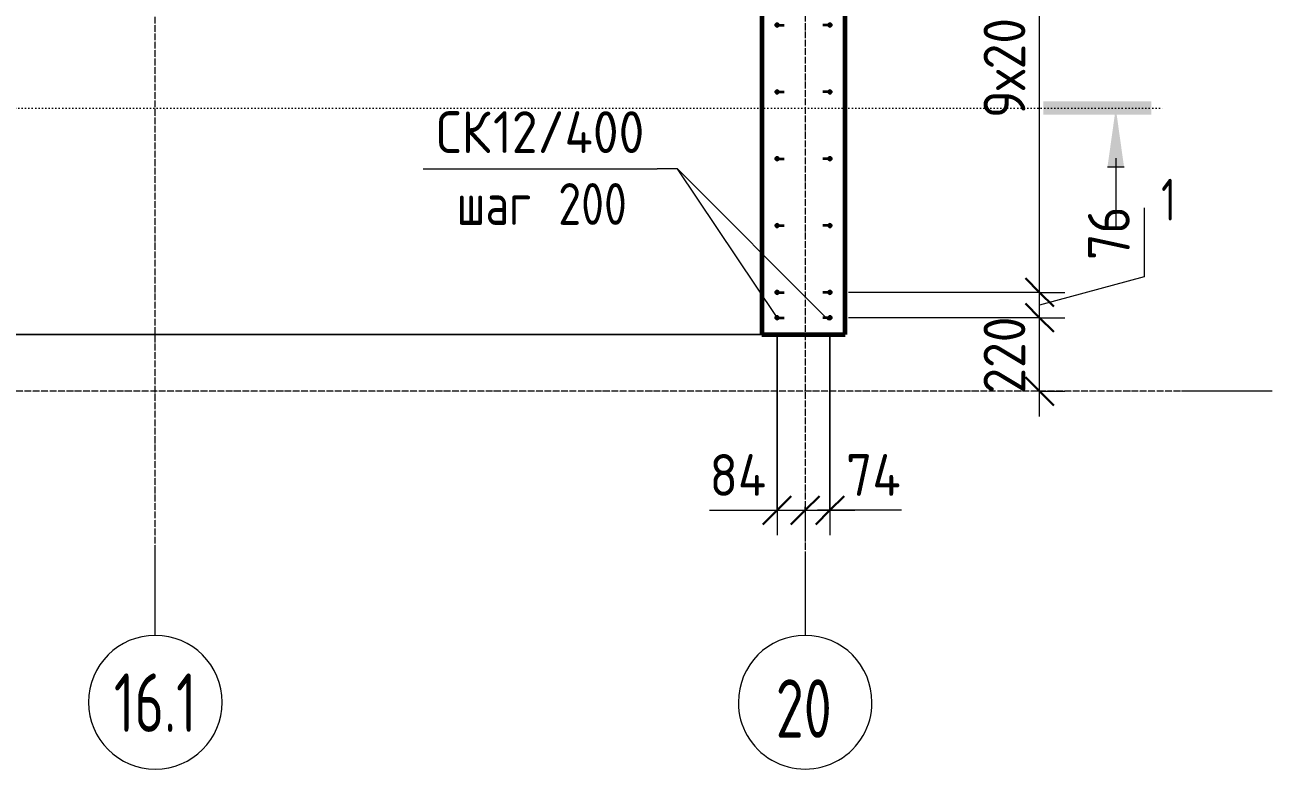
# Model space of a CAD drawing. Header units: millimetres. Extents: x 56549 to 83419, y -3049 to 32998.
# Drawn here: x 59610 to 63342, y 26341 to 28576 of the extents above; entities that cross this region are included whole.
import ezdxf

# ---------------------------------------------------------------- set-up
doc = ezdxf.new("R2010")
doc.units = ezdxf.units.MM
doc.linetypes.add('02 Штрихпунктирная _20 мм_', pattern=[25, 20, -2.5, 0, -2.5])
doc.linetypes.add('04 Пунктир 10мм', pattern=[10, 0, -10])
for name, color, linetype, lineweight in [('AA_Dim', 7, 'Continuous', 9), ('AA_Dim-50', 7, 'Continuous', 9), ('AA_Linii', 7, 'Continuous', 9), ('AA_Razrez', 7, 'Continuous', 9), ('AA_Vinoska', 7, 'Continuous', 9), ('AF_Stena_Опалубка', 253, 'Continuous', 20), ('KR_Armatura', 7, 'Continuous', 20), ('KR_Armatura_Tonkie', 7, 'Continuous', 20), ('KR_Fundament', 7, 'Continuous', 20), ('Оси', 7, 'Continuous', 9)]:
    doc.layers.add(name, color=color, linetype=linetype, lineweight=lineweight)
doc.styles.add('ISOCPEUR', font='isocpeur.TTF', dxfattribs={"width": 0.7, "height": 175})
doc.styles.add('ISOCPEUR_1', font='isocpeur.TTF', dxfattribs={"width": 0.7, "height": 125})
doc.styles.add('ISOCPEUR_2', font='isocpeur.TTF', dxfattribs={"width": 0.9, "height": 125})
doc.styles.add('ISOCPEUR_3', font='isocpeur.TTF', dxfattribs={"width": 0.8, "height": 125})
doc.dimstyles.new('00_Точн_3_знака__прозр__1', dxfattribs={"dimscale": 304.8, "dimtxt": 125.344371, "dimasz": 0.278871, "dimexe": 0.246063, "dimexo": 0.164042, "dimgap": 0.016404, "dimtad": 1, "dimdec": 3, "dimrnd": 0.001, "dimdsep": 46, "dimtxsty": 'ISOCPEUR_2', "dimblk1": 'OBLIQUE', "dimblk2": 'OBLIQUE', "dimsah": 1, "dimcen": 0.09, "dimdle": 0.246063, "dimazin": 0, "dimtfac": 1, "dimtdec": 4, "dimtix": 1, "dimtmove": 1, "dimatfit": 3, "dimfxl": 1, "dimtvp": 1, "dimtolj": 1, "dimtzin": 0, "dimlwd": 18, "dimlwe": 18, "dimarcsym": 2})
doc.dimstyles.new('05_Округл_1мм__прозр_', dxfattribs={"dimscale": 304.8, "dimtxt": 125.344371, "dimasz": 0.278871, "dimexe": 0.246063, "dimexo": 0.164042, "dimgap": 0.016404, "dimtad": 1, "dimdec": 0, "dimdsep": 46, "dimtxsty": 'ISOCPEUR_2', "dimblk1": 'OBLIQUE', "dimblk2": 'OBLIQUE', "dimsah": 1, "dimcen": 0.09, "dimdle": 0.246063, "dimazin": 0, "dimtfac": 1, "dimtdec": 4, "dimtix": 1, "dimtmove": 0, "dimatfit": 3, "dimfxl": 1, "dimtvp": 1, "dimtolj": 1, "dimtzin": 0, "dimlwd": 18, "dimlwe": 18, "dimarcsym": 2})
doc.dimstyles.new('05_Округл_1мм__прозр__1', dxfattribs={"dimscale": 304.8, "dimtxt": 125.344371, "dimasz": 0.278871, "dimexe": 0.246063, "dimexo": 0.164042, "dimgap": 0.016404, "dimtad": 1, "dimdec": 0, "dimdsep": 46, "dimtxsty": 'ISOCPEUR_2', "dimblk1": 'OBLIQUE', "dimblk2": 'OBLIQUE', "dimsah": 1, "dimcen": 0.09, "dimdle": 0.246063, "dimazin": 0, "dimtfac": 1, "dimtdec": 4, "dimtix": 1, "dimtmove": 1, "dimatfit": 3, "dimfxl": 1, "dimtvp": 1, "dimtolj": 1, "dimtzin": 0, "dimlwd": 18, "dimlwe": 18, "dimarcsym": 2})

# ---------------------------------------------------------------- blocks, each defined once
blk = doc.blocks.new('351_Ряд стержней П переменный шаг _НесАрм_РабПлоск_ - Тип 1-3766031-Схема расположения выпусков фундаментной плиты на отм_-0_450 входной группы в осях 18-20_Н-А_1')
at = {"layer": 'KR_Armatura_Tonkie'}
for points in [[(-6, 932), (-3, 932.8), (-1.6, 934), (-0.2, 936.4), (0, 938), (-1.6, 942), (-1.8, 942.2), (-4.4, 943.8), (-7.6, 943.8), (-10.2, 942.2), (-11.8, 939.6), (-12, 938), (-11.2, 935), (-9, 932.8)], [(152, 932), (153.6, 932.2), (156.2, 933.8), (157.8, 936.4), (157.8, 939.6), (156.2, 942.2), (153.6, 943.8), (150.4, 943.8), (149, 943.2), (146.8, 941), (146.2, 939.6), (146.2, 936.4), (146.8, 935), (149, 932.8), (150.4, 932.2)], [(-6, 732), (-3, 732.8), (-1.6, 734), (-0.2, 736.4), (0, 738), (-1.6, 742), (-1.8, 742.2), (-4.4, 743.8), (-7.6, 743.8), (-10.2, 742.2), (-11.8, 739.6), (-12, 738), (-11.2, 735), (-9, 732.8)], [(152, 732), (153.6, 732.2), (156.2, 733.8), (157.8, 736.4), (157.8, 739.6), (156.2, 742.2), (153.6, 743.8), (150.4, 743.8), (149, 743.2), (146.8, 741), (146.2, 739.6), (146.2, 736.4), (146.8, 735), (149, 732.8), (150.4, 732.2)], [(-6, 532), (-3, 532.8), (-1.8, 533.8), (-0.2, 536.4), (0, 538), (-1.3, 541.7), (-1.8, 542.2), (-4.4, 543.8), (-7.6, 543.8), (-10.2, 542.2), (-11.8, 539.6), (-12, 538), (-11.2, 535), (-9, 532.8)], [(152, 532), (153.6, 532.2), (156.2, 533.8), (157.8, 536.4), (157.8, 539.6), (156.2, 542.2), (153.6, 543.8), (150.4, 543.8), (149, 543.2), (146.8, 541), (146.2, 539.6), (146.2, 536.4), (146.8, 535), (149, 532.8), (150.4, 532.2)], [(-6, 332), (-3, 332.8), (-1.8, 333.8), (-0.2, 336.4), (0, 338), (-0.8, 341), (-1.8, 342.2), (-4.4, 343.8), (-7.6, 343.8), (-10.2, 342.2), (-11.8, 339.6), (-12, 338), (-11.2, 335), (-9, 332.8)], [(152, 332), (153.6, 332.2), (156.2, 333.8), (157.8, 336.4), (157.8, 339.6), (156.2, 342.2), (153.6, 343.8), (150.4, 343.8), (149, 343.2), (146.8, 341), (146.2, 339.6), (146.2, 336.4), (146.8, 335), (149, 332.8), (150.4, 332.2)], [(-6, 132), (-3, 132.8), (-1.8, 133.8), (-0.2, 136.6), (0, 138), (-0.8, 141), (-1.8, 142.2), (-4.4, 143.8), (-7.6, 143.8), (-10.2, 142.2), (-11.8, 139.6), (-11.6, 136.6), (-11.2, 135), (-9, 132.8)], [(152, 132), (153.6, 132.2), (156.2, 133.8), (157.8, 136.6), (157.8, 139.6), (156.2, 142.2), (153.6, 143.8), (150.4, 143.8), (149, 143.2), (146.8, 141), (146.2, 139.6), (146.2, 136.4), (146.8, 135), (149, 132.8), (150.4, 132.2)], [(-6, -68), (-3, -67.2), (-1.8, -66.2), (-0.2, -63.6), (0, -62), (-0.8, -59), (-1.8, -57.8), (-4.4, -56.2), (-7.6, -56.2), (-10.2, -57.8), (-11.8, -60.4), (-12, -62), (-11.2, -65), (-9, -67.2)], [(152, -68), (153.6, -67.8), (156.2, -66.2), (157.8, -63.6), (157.8, -60.4), (156.2, -57.8), (153.6, -56.2), (150.4, -56.2), (149, -56.8), (146.8, -59), (146.2, -60.4), (146.2, -63.6), (146.8, -65), (149, -67.2), (150.4, -67.8)], [(-6, -268), (-3, -267.2), (-1.8, -266.2), (-0.2, -263.6), (0, -262), (-0.8, -259), (-1.8, -257.8), (-4.4, -256.2), (-7.6, -256.2), (-10.2, -257.8), (-11.8, -260.4), (-12, -262), (-11.2, -265), (-9, -267.2)], [(152, -268), (153.6, -267.8), (156.2, -266.2), (157.8, -263.6), (157.8, -260.4), (156.2, -257.8), (153.6, -256.2), (150.4, -256.2), (149, -256.8), (146.8, -259), (146.2, -260.4), (146.2, -263.6), (146.8, -265), (149, -267.2), (150.4, -267.8)], [(-6, -468), (-3, -467.2), (-1.8, -466.2), (-0.2, -463.6), (0, -462), (-0.8, -459), (-1.8, -457.8), (-4.4, -456.2), (-7.6, -456.2), (-10.2, -457.8), (-11.8, -460.4), (-12, -462), (-11.2, -465), (-9, -467.2)], [(152, -468), (153.6, -467.8), (156.2, -466.2), (157.8, -463.6), (157.8, -460.4), (156.2, -457.8), (153.6, -456.2), (150.4, -456.2), (149, -456.8), (146.8, -459), (146.2, -460.4), (146.2, -463.6), (146.8, -465), (149, -467.2), (150.4, -467.8)], [(-6, -668), (-3, -667.2), (-1.8, -666.2), (-0.2, -663.6), (0, -662), (-0.8, -659), (-1.8, -657.8), (-4.4, -656.2), (-7.6, -656.2), (-10.2, -657.8), (-11.8, -660.4), (-12, -662), (-11.2, -665), (-9, -667.2)], [(152, -668), (153.6, -667.8), (156.2, -666.2), (157.8, -663.6), (157.8, -660.4), (156.2, -657.8), (153.6, -656.2), (150.4, -656.2), (149, -656.8), (146.8, -659), (146.2, -660.4), (146.2, -663.6), (146.8, -665), (149, -667.2), (150.4, -667.8)], [(-6, -868), (-3, -867.2), (-1.8, -866.2), (-0.2, -863.6), (0, -862), (-0.8, -859), (-2.1, -857.5), (-4.4, -856.2), (-7.6, -856.2), (-10.2, -857.8), (-11.8, -860.4), (-12, -862), (-11.2, -865), (-9, -867.2)], [(152, -868), (153.6, -867.8), (156.2, -866.2), (157.8, -863.6), (157.8, -860.4), (156.2, -857.8), (153.6, -856.2), (150.4, -856.2), (149, -856.8), (146.8, -859), (146.2, -860.4), (146.2, -863.6), (146.8, -865), (149, -867.2), (150.4, -867.8)], [(-6, -944), (-3, -943.2), (-1.6, -942), (-0.2, -939.6), (0, -938), (-1.6, -934), (-1.8, -933.8), (-4.4, -932.2), (-7.6, -932.2), (-10.2, -933.8), (-11.8, -936.4), (-12, -938), (-11.2, -941), (-9, -943.2)], [(152, -944), (153.6, -943.8), (156.2, -942.2), (157.8, -939.6), (157.8, -936.4), (156.2, -933.8), (153.6, -932.2), (150.4, -932.2), (149, -932.8), (146.8, -935), (146.2, -936.4), (146.2, -939.6), (146.8, -941), (149, -943.2), (150.4, -943.8)]]:
    blk.add_hatch(color=256, dxfattribs=at).paths.add_polyline_path(points)
at = {"layer": 'KR_Armatura'}
for centre in [(-6, 938), (152, 938), (-6, 738), (152, 738), (-6, 538), (152, 538), (-6, 338), (152, 338), (-6, 138), (152, 138), (-6, -62), (152, -62), (-6, -262), (152, -262), (-6, -462), (152, -462), (-6, -662), (152, -662), (-6, -862), (152, -862), (-6, -938), (152, -938)]:
    blk.add_circle(centre, 6, dxfattribs=at)
at = {"layer": 'KR_Armatura_Tonkie', "lineweight": 35}
for p, q in [((0, 938), (15, 938)), ((146, 938), (131, 938)), ((0, 738), (15, 738)), ((146, 738), (131, 738)), ((0, 538), (15, 538)), ((146, 538), (131, 538)), ((0, 338), (15, 338)), ((146, 338), (131, 338)), ((0, 138), (15, 138)), ((146, 138), (131, 138)), ((0, -62), (15, -62)), ((146, -62), (131, -62)), ((0, -262), (15, -262)), ((146, -262), (131, -262)), ((0, -462), (15, -462)), ((146, -462), (131, -462)), ((0, -662), (15, -662)), ((146, -662), (131, -662)), ((0, -862), (15, -862)), ((146, -862), (131, -862)), ((0, -938), (15, -938)), ((146, -938), (131, -938))]:
    blk.add_line(p, q, dxfattribs=at)
at = {"layer": 'KR_Armatura_Tonkie'}
for centre, start, end in [((-6, 938), 360, 180), ((-6, 938), 180, 0), ((152, 938), 0, 180), ((152, 938), 180, 360), ((-6, 738), 360, 180), ((-6, 738), 180, 0), ((152, 738), 0, 180), ((152, 738), 180, 360), ((-6, 538), 360, 180), ((-6, 538), 180, 0), ((152, 538), 0, 180), ((152, 538), 180, 360), ((-6, 338), 360, 180), ((-6, 338), 180, 0), ((152, 338), 0, 180), ((152, 338), 180, 360), ((-6, 138), 360, 180), ((-6, 138), 180, 360), ((152, 138), 360, 180), ((152, 138), 180, 360), ((-6, -62), 360, 180), ((-6, -62), 180, 360), ((152, -62), 360, 180), ((152, -62), 180, 360), ((-6, -262), 360, 180), ((152, -262), 0, 180), ((-6, -262), 180, 0), ((152, -262), 180, 360), ((-6, -462), 360, 180), ((-6, -462), 180, 0), ((152, -462), 360, 180), ((152, -462), 180, 360), ((-6, -662), 360, 180), ((-6, -662), 180, 0), ((152, -662), 0, 180), ((152, -662), 180, 360), ((-6, -862), 360, 180), ((152, -862), 0, 180), ((-6, -862), 180, 0), ((152, -862), 180, 360), ((-6, -938), 360, 180), ((152, -938), 0, 180), ((-6, -938), 180, 0), ((152, -938), 180, 360)]:
    blk.add_arc(centre, 6, start, end, dxfattribs=at)
blk = doc.blocks.new('Ось сетки - d_4мм-2765513-Схема расположения выпусков фундаментной плиты на отм_-0_450 входной группы в осях 18-20_Н-А_1')
at = {"layer": 'Оси'}
for start, end in [(360, 180), (360, 180), (180, 360), (180, 360)]:
    blk.add_arc((0, 0), 4, start, end, dxfattribs=at)
blk = doc.blocks.new('Разрез - Номер узла_ сзади-394133-Схема расположения выпусков фундаментной плиты на отм_-0_450 входной группы в осях 18-20_Н-А_1')
at = {"layer": 'AA_Razrez'}
for points in [[(7.329, 0.404), (7.329, -0.394), (0.873, -0.394), (0.873, 0.404)], [(3.497, -3.533), (2.503, -3.533), (3, 0)]]:
    blk.add_hatch(color=256, dxfattribs=at).paths.add_polyline_path(points)
for p, q in [((2.503, -3.533), (3.497, -3.533)), ((3, -3), (3, -7.096))]:
    blk.add_line(p, q, dxfattribs=at)
blk = doc.blocks.new('DIMBLOCK10-Схема расположения выпусков фундаментной плиты на отм_-0_450 входной группы в осях 18-20_Н-А_1')
at = {"layer": 'AA_Dim-50', "lineweight": 30}
for p, q in [((62646.8, 27776), (62604.3, 27818.5)), ((62646.8, 27776), (62689.3, 27733.5)), ((62646.8, 27700), (62604.3, 27742.5)), ((62646.8, 27700), (62689.3, 27657.5)), ((62646.8, 27480), (62604.3, 27522.5)), ((62646.8, 27480), (62689.3, 27437.5))]:
    blk.add_line(p, q, dxfattribs=at)
at = {"layer": 'AA_Dim-50', "lineweight": 18}
for p, q in [((62646.8, 27776), (62075.1, 27776)), ((62646.8, 27776), (62721.8, 27776)), ((62646.8, 27700), (62075.1, 27700)), ((62646.8, 27405), (62646.8, 27700)), ((62646.8, 27700), (62721.8, 27700)), ((62646.8, 27480), (62636.7, 27480)), ((62646.8, 27480), (62721.8, 27480))]:
    blk.add_line(p, q, dxfattribs=at)
at = {"layer": 'AA_Dim-50', "color": 0, "lineweight": 18, "insert": (62479, 27472.9), "char_height": 125, "width": 280.961, "attachment_point": 1, "rotation": 90, "line_spacing_factor": 1.135194, "style": 'ISOCPEUR_2'}
blk.add_mtext('220', dxfattribs=at)
blk = doc.blocks.new('_None')
blk = doc.blocks.new('DIMBLOCK11-Схема расположения выпусков фундаментной плиты на отм_-0_450 входной группы в осях 18-20_Н-А_1')
at = {"layer": 'AA_Dim-50', "lineweight": 18}
for p, q in [((62959.2, 28028.9), (62959.2, 27822.9)), ((62959.2, 27822.9), (62646.8, 27738)), ((62646.8, 27776), (62075.1, 27776)), ((62646.8, 27700), (62646.8, 27776)), ((62646.8, 27776), (62721.8, 27776)), ((62646.8, 27700), (62075.1, 27700)), ((62646.8, 27700), (62721.8, 27700))]:
    blk.add_line(p, q, dxfattribs=at)
at = {"layer": 'AA_Dim-50', "lineweight": 30}
for p, q in [((62646.8, 27776), (62604.3, 27818.5)), ((62646.8, 27776), (62689.3, 27733.5)), ((62646.8, 27700), (62604.3, 27742.5)), ((62646.8, 27700), (62689.3, 27657.5))]:
    blk.add_line(p, q, dxfattribs=at)
at = {"layer": 'AA_Dim-50', "color": 0, "lineweight": 18, "insert": (62791.4, 27872.9), "char_height": 125, "width": 187.307, "attachment_point": 1, "rotation": 90, "line_spacing_factor": 1.135194, "style": 'ISOCPEUR_2'}
blk.add_mtext('76', dxfattribs=at)
blk = doc.blocks.new('DIMBLOCK12-Схема расположения выпусков фундаментной плиты на отм_-0_450 входной группы в осях 18-20_Н-А_1')
at = {"layer": 'AA_Dim-50', "lineweight": 30}
for p, q in [((62646.8, 29726), (62604.3, 29768.5)), ((62646.8, 29726), (62689.3, 29683.5)), ((62646.8, 29576), (62604.3, 29618.5)), ((62646.8, 29576), (62689.3, 29533.5)), ((62646.8, 27776), (62604.3, 27818.5)), ((62646.8, 27776), (62689.3, 27733.5))]:
    blk.add_line(p, q, dxfattribs=at)
at = {"layer": 'AA_Dim-50', "lineweight": 18}
for p, q in [((62646.8, 29726), (62075.1, 29726)), ((62646.8, 29726), (62721.8, 29726)), ((62646.8, 29576), (62075.1, 29576)), ((62646.8, 27776), (62646.8, 29576)), ((62646.8, 29576), (62721.8, 29576)), ((62646.8, 27776), (62075.1, 27776)), ((62646.8, 27776), (62721.8, 27776))]:
    blk.add_line(p, q, dxfattribs=at)
at = {"layer": 'AA_Dim-50', "color": 0, "lineweight": 18, "insert": (62479, 28297.6), "char_height": 125, "width": 908.155, "attachment_point": 1, "rotation": 90, "line_spacing_factor": 1.135194, "style": 'ISOCPEUR_2'}
blk.add_mtext('9х200=1800', dxfattribs=at)
blk = doc.blocks.new('DIMBLOCK25-Схема расположения выпусков фундаментной плиты на отм_-0_450 входной группы в осях 18-20_Н-А_1')
at = {"layer": 'AA_Dim-50', "lineweight": 18}
for p, q in [((61861.1, 27644), (61861.1, 27049.1)), ((61861.1, 27124.1), (61861.1, 27644)), ((61658.8, 27124.1), (61874.4, 27124.1)), ((61786.1, 27124.1), (61945.1, 27124.1)), ((61874.4, 27124.1), (61903.1, 27124.1)), ((61945.1, 27134.2), (61945.1, 27049.1)), ((61945.1, 27124.1), (61945.1, 27134.2))]:
    blk.add_line(p, q, dxfattribs=at)
at = {"layer": 'AA_Dim-50', "lineweight": 30}
for p, q in [((61861.1, 27124.1), (61903.6, 27166.6)), ((61945.1, 27124.1), (61987.6, 27166.6)), ((61861.1, 27124.1), (61818.6, 27081.6)), ((61945.1, 27124.1), (61902.6, 27081.6))]:
    blk.add_line(p, q, dxfattribs=at)
at = {"layer": 'AA_Dim-50', "color": 0, "lineweight": 18, "insert": (61658.8, 27292), "char_height": 125, "width": 198.659, "attachment_point": 1, "line_spacing_factor": 1.135194, "style": 'ISOCPEUR_2'}
blk.add_mtext('84', dxfattribs=at)
blk = doc.blocks.new('_Oblique')
at = {"color": 0, "linetype": 'ByBlock', "lineweight": -2}
blk.add_line((-0.5, -0.5), (0.5, 0.5), dxfattribs=at)
blk = doc.blocks.new('DIMBLOCK26-Схема расположения выпусков фундаментной плиты на отм_-0_450 входной группы в осях 18-20_Н-А_1')
at = {"layer": 'AA_Dim-50', "lineweight": 18}
for p, q in [((62019.1, 27644), (62019.1, 27049.1)), ((62019.1, 27124.1), (62019.1, 27644)), ((61945.1, 27134.2), (61945.1, 27049.1)), ((61945.1, 27124.1), (61945.1, 27134.2)), ((61945.1, 27124.1), (62094.1, 27124.1)), ((62017.5, 27124.1), (61982.1, 27124.1)), ((62233.1, 27124.1), (62017.5, 27124.1))]:
    blk.add_line(p, q, dxfattribs=at)
at = {"layer": 'AA_Dim-50', "lineweight": 30}
for p, q in [((61945.1, 27124.1), (61987.6, 27166.6)), ((62019.1, 27124.1), (62061.6, 27166.6)), ((61945.1, 27124.1), (61902.6, 27081.6)), ((62019.1, 27124.1), (61976.6, 27081.6))]:
    blk.add_line(p, q, dxfattribs=at)
at = {"layer": 'AA_Dim-50', "color": 0, "lineweight": 18, "insert": (62067.5, 27292), "char_height": 125, "width": 198.659, "attachment_point": 1, "line_spacing_factor": 1.135194, "style": 'ISOCPEUR_2'}
blk.add_mtext('74', dxfattribs=at)
blk = doc.blocks.new('042_М_Арматуры - Диам длина поз _ Шаг-2260295-Схема расположения выпусков фундаментной плиты на отм_-0_450 входной группы в осях 18-20_Н-А_1')
at = {"layer": 'AA_Vinoska'}
blk.add_line((-7, 0), (7, 0), dxfattribs=at)

msp = doc.modelspace()

# ---------------------------------------------------------------- linework, layer by layer
at = {"layer": 'AA_Linii', "lineweight": 20}
for p, q in [((62025.0616, 28576), (62013.0616, 28576)), ((62025.0616, 28376), (62013.0616, 28376)), ((62025.0616, 28176), (62013.0616, 28176)), ((62025.0616, 27976), (62013.0616, 27976)), ((62025.0616, 27776), (62013.0616, 27776)), ((61861.0616, 27694), (61861.0616, 27706)), ((62025.0616, 27700), (62013.0616, 27700)), ((62019.0616, 27694), (62019.0616, 27706))]:
    msp.add_line(p, q, dxfattribs=at)
at = {"layer": 'AA_Razrez', "linetype": '04 Пунктир 10мм'}
msp.add_line((57177.6509, 28327.5026), (63024.675, 28327.5026), dxfattribs=at)
at = {"layer": 'AA_Vinoska'}
for p, q in [((61563.0477, 28145.4497), (61501.6527, 28145.4497)), ((61563.0477, 28145.4497), (61501.6527, 28145.4497)), ((61859.2277, 27703.9458), (61563.0477, 28145.4497)), ((62014.7964, 27692.374), (61563.0477, 28145.4497))]:
    msp.add_line(p, q, dxfattribs=at)
at = {"layer": 'AF_Stena_Опалубка', "lineweight": 60}
for p, q in [((62065.0616, 27650), (62065.0616, 31285)), ((61815.0616, 29680), (61815.0616, 27650)), ((61815.0616, 27650), (62065.0616, 27650))]:
    msp.add_line(p, q, dxfattribs=at)
at = {"layer": 'KR_Fundament'}
for p, q in [((62065.0616, 27650), (62065.0616, 31585)), ((62065.0616, 29140), (62065.0616, 27650)), ((62065.0616, 27650), (58265.0616, 27650)), ((58265.0616, 27650), (62065.0616, 27650))]:
    msp.add_line(p, q, dxfattribs=at)
at = {"layer": 'Оси', "linetype": '02 Штрихпунктирная _20 мм_'}
for p, q in [((60000.0616, 26999.5119), (60000.0616, 32246.2062)), ((61945.0616, 32246.2062), (61945.0616, 26999.5119)), ((63092.4672, 27480), (57208.3949, 27480))]:
    msp.add_line(p, q, dxfattribs=at)
at = {"layer": 'Оси'}
for p, q in [((63342.4672, 27480), (63092.4672, 27480)), ((60000.0616, 26749.5119), (60000.0616, 26999.5119)), ((61945.0616, 26999.5119), (61945.0616, 26749.5119))]:
    msp.add_line(p, q, dxfattribs=at)

# ---------------------------------------------------------------- block references
at = {"layer": 'AA_Razrez', "extrusion": (0, 0, -1), "xscale": 49.99999999999998, "yscale": 49.99999999999998, "zscale": 49.99999999999998}
msp.add_blockref('Разрез - Номер узла_ сзади-394133-Схема расположения выпусков фундаментной плиты на отм_-0_450 входной группы в осях 18-20_Н-А_1', (-63024.675, 28327.5026), dxfattribs=at)
at = {"layer": 'AA_Vinoska', "xscale": 49.99999999999998, "yscale": 49.99999999999998, "zscale": 49.99999999999998}
msp.add_blockref('042_М_Арматуры - Диам длина поз _ Шаг-2260295-Схема расположения выпусков фундаментной плиты на отм_-0_450 входной группы в осях 18-20_Н-А_1', (61151.6527, 28145.4497), dxfattribs=at)
msp.add_blockref('042_М_Арматуры - Диам длина поз _ Шаг-2260295-Схема расположения выпусков фундаментной плиты на отм_-0_450 входной группы в осях 18-20_Н-А_1', (61151.6527, 28145.4497), dxfattribs=at)
at = {"layer": 'KR_Armatura_Tonkie'}
msp.add_blockref('351_Ряд стержней П переменный шаг _НесАрм_РабПлоск_ - Тип 1-3766031-Схема расположения выпусков фундаментной плиты на отм_-0_450 входной группы в осях 18-20_Н-А_1', (61867.0616, 28638), dxfattribs=at)
at = {"layer": 'Оси', "xscale": 49.99999999999998, "yscale": 49.99999999999998, "zscale": 49.99999999999998}
msp.add_blockref('Ось сетки - d_4мм-2765513-Схема расположения выпусков фундаментной плиты на отм_-0_450 входной группы в осях 18-20_Н-А_1', (60000.0616, 26549.5119), dxfattribs=at)
at = {"layer": 'Оси', "xscale": 49.99999999999998, "yscale": 49.99999999999998, "zscale": 49.99999999999998, "rotation": 180}
msp.add_blockref('Ось сетки - d_4мм-2765513-Схема расположения выпусков фундаментной плиты на отм_-0_450 входной группы в осях 18-20_Н-А_1', (61945.0616, 26549.5119), dxfattribs=at)

# ---------------------------------------------------------------- texts
at = {"layer": 'AA_Razrez', "insert": (63010.6462, 28115.9055), "char_height": 125, "width": 53.312219, "attachment_point": 1, "style": 'ISOCPEUR_1'}
msp.add_mtext('\\fISOCPEUR|b0|i0|c204|p34|;\\W.7;1', dxfattribs=at)
at = {"layer": 'AA_Vinoska', "char_height": 125, "attachment_point": 1}
for s, insert, width, style in [('СК', (60841.1847, 28317.9621), 205.632844, 'ISOCPEUR_2'), ('СК', (60841.1847, 28317.9621), 205.632844, 'ISOCPEUR_2'), ('12/400', (61010.8488, 28317.9621), 566.392219, 'ISOCPEUR_2'), ('12/400', (61010.8488, 28317.9621), 566.392219, 'ISOCPEUR_2'), (' 200', (61142.5055, 28103.0095), 333.502, 'ISOCPEUR_3'), (' 200', (61142.5055, 28103.0095), 333.502, 'ISOCPEUR_3'), ('шаг', (60901.7347, 28103.0095), 291.81425, 'ISOCPEUR_3'), ('шаг', (60901.7347, 28103.0095), 291.81425, 'ISOCPEUR_3')]:
    msp.add_mtext(s, dxfattribs=dict(at, insert=insert, width=width, style=style))
at = {"layer": 'Оси', "char_height": 175, "attachment_point": 1, "style": 'ISOCPEUR'}
for s, insert, width in [('16.1', (59876.0963, 26635.7421), 300.231969), ('20', (61857.1019, 26618.115), 207.637062)]:
    msp.add_mtext(s, dxfattribs=dict(at, insert=insert, width=width))

# ---------------------------------------------------------------- dimensions: what is measured, and where the dimension line sits
at = {"layer": 'AA_Dim', "lineweight": 18}
for base, p1, p2, text, override, picture, middle in [((62646.8161, 29576), (62025.0616, 27776), (62025.0616, 29576), '9х200=1800', {"dimpost": '<>', "dimblk1": 'None', "dimblk2": 'None', "dimsah": 1, "dimfxl": 1800}, 'DIMBLOCK12-Схема расположения выпусков фундаментной плиты на отм_-0_450 входной группы в осях 18-20_Н-А_1', (62579.3161, 28676)), ((62646.8161, 27700), (62586.7121, 27480), (62025.0616, 27700), '220', {"dimpost": '<>', "dimblk1": 'None', "dimblk2": 'None', "dimsah": 1, "dimfxl": 603.200824}, 'DIMBLOCK10-Схема расположения выпусков фундаментной плиты на отм_-0_450 входной группы в осях 18-20_Н-А_1', (62579.3161, 27590))]:
    dim = msp.add_linear_dim(base=base, p1=p1, p2=p2, angle=90, text=text, dimstyle='05_Округл_1мм__прозр_', override=override, dxfattribs=at)
    dim.commit()
    dim.dimension.update_dxf_attribs({"geometry": picture, "text_midpoint": middle})
dim = msp.add_linear_dim(base=(62646.8161, 27776), p1=(62025.0616, 27700), p2=(62025.0616, 27776), angle=90, text='76', dimstyle='05_Округл_1мм__прозр__1', override={"dimpost": '<>', "dimblk1": 'None', "dimblk2": 'None', "dimsah": 1, "dimfxl": 76}, dxfattribs=at)
dim.commit()
dim.dimension.update_dxf_attribs({"geometry": 'DIMBLOCK11-Схема расположения выпусков фундаментной плиты на отм_-0_450 входной группы в осях 18-20_Н-А_1', "text_midpoint": (62874.7402, 27966.5067), "dimtype": 160, "text_rotation": 90})
for base, p1, p2, override, picture, middle in [((61945.0616, 27124.1265), (61861.0616, 27694), (61945.0616, 27184.2306), {"dimpost": '<>', "dimfxl": 516.643864}, 'DIMBLOCK25-Схема расположения выпусков фундаментной плиты на отм_-0_450 входной группы в осях 18-20_Н-А_1', (61758.1326, 27208.633)), ((62019.0616, 27124.1265), (61945.0616, 27184.2306), (62019.0616, 27694), {"dimpost": '<>', "dimfxl": 515.112495}, 'DIMBLOCK26-Схема расположения выпусков фундаментной плиты на отм_-0_450 входной группы в осях 18-20_Н-А_1', (62166.8673, 27208.633))]:
    dim = msp.add_linear_dim(base=base, p1=p1, p2=p2, dimstyle='00_Точн_3_знака__прозр__1', override=override, dxfattribs=at)
    dim.commit()
    dim.dimension.update_dxf_attribs({"geometry": picture, "text_midpoint": middle, "dimtype": 160})

doc.saveas('drawing.dxf')
